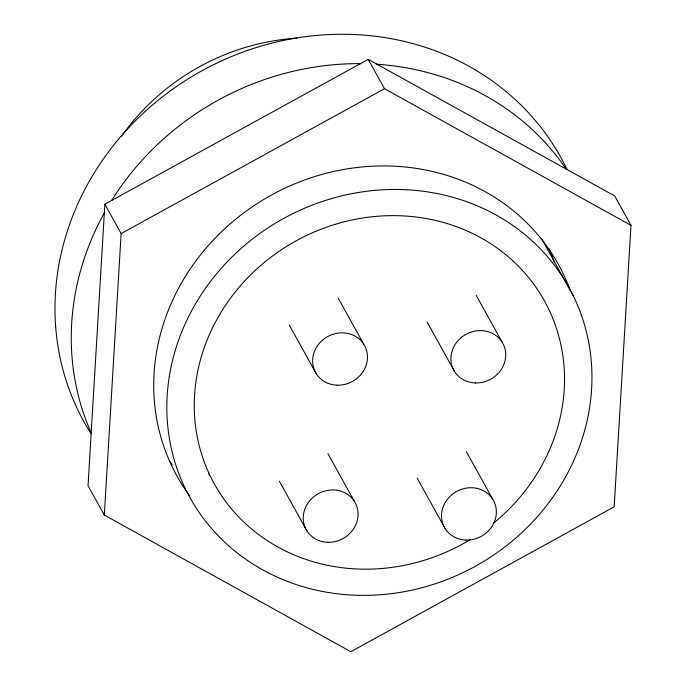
<?xml version="1.0" encoding="UTF-8"?>
<svg xmlns="http://www.w3.org/2000/svg" width="686" height="686" viewBox="0 0 686 686"><rect width="100%" height="100%" fill="white"/><g stroke="black" fill="none" stroke-linecap="round" stroke-linejoin="round"><path stroke-width="1.03" d="M104.864 204.214L88.031 485.714L104.315 515.083L350.829 651.7L614.167 506.825L631 225.334L614.716 195.964L368.202 59.348L104.864 204.214L121.139 233.583L104.315 515.083M121.139 233.583L384.486 88.717L631 225.334M541.323 238.214L573.47 296.155A216.682 198.563 -29 0 1 357.423 595.294A216.682 198.563 -29 0 1 207.266 285.796A216.682 198.563 -29 0 1 573.47 296.155M368.202 59.348L384.486 88.717M476.127 295.22L502.109 342.082M427.095 321.957L454.552 371.486M466.274 451.499L492.711 499.194M338.361 298.393L363.82 344.321M417.191 478.133L445.163 528.597M289.252 324.984L316.272 373.724M327.934 453.635L354.43 501.432M279.339 481.152L306.882 530.835M90.655 433.072A272.616 249.815 -29 0 1 201.29 71.13A272.616 249.815 -29 0 1 566.868 169.099M91.572 433.801A272.616 249.815 -29 0 1 104.684 212.24M111.664 200.423A272.616 249.815 -29 0 1 361.359 63.652M376.108 64.192A272.616 249.815 -29 0 1 566.413 169.391M209.607 475.389A188.727 172.941 -29 0 1 208.604 473.589M470.425 539.488A188.727 172.941 -29 0 1 194.404 412.518A188.727 172.941 -29 0 1 457.279 226.98A188.727 172.941 -29 0 1 493.243 523.384M121.276 136.686A216.682 198.563 -29 0 1 296.789 38.159M189.748 495.909A218.079 199.84 -29 0 1 273.765 193.786A218.079 199.84 -29 0 1 570.735 291.807M548.937 248.735A218.079 199.84 -29 0 1 554.46 262.438M172.255 464.876A218.079 199.84 -29 0 1 169.879 461.507M337.212 385.198A27.963 25.622 -29 0 0 365.089 346.601A27.963 25.622 -29 0 0 317.841 345.264A27.963 25.622 -29 0 0 337.212 385.198M327.822 542.309A27.963 25.622 -29 0 0 355.7 503.713A27.963 25.622 -29 0 0 308.443 502.375A27.963 25.622 -29 0 0 327.822 542.309M475.501 382.96A27.963 25.622 -29 0 0 503.37 344.363A27.963 25.622 -29 0 0 456.121 343.026A27.963 25.622 -29 0 0 475.501 382.96M466.103 540.071A27.963 25.622 -29 0 0 493.98 501.475A27.963 25.622 -29 0 0 446.732 500.137A27.963 25.622 -29 0 0 466.103 540.071"/></g></svg>
